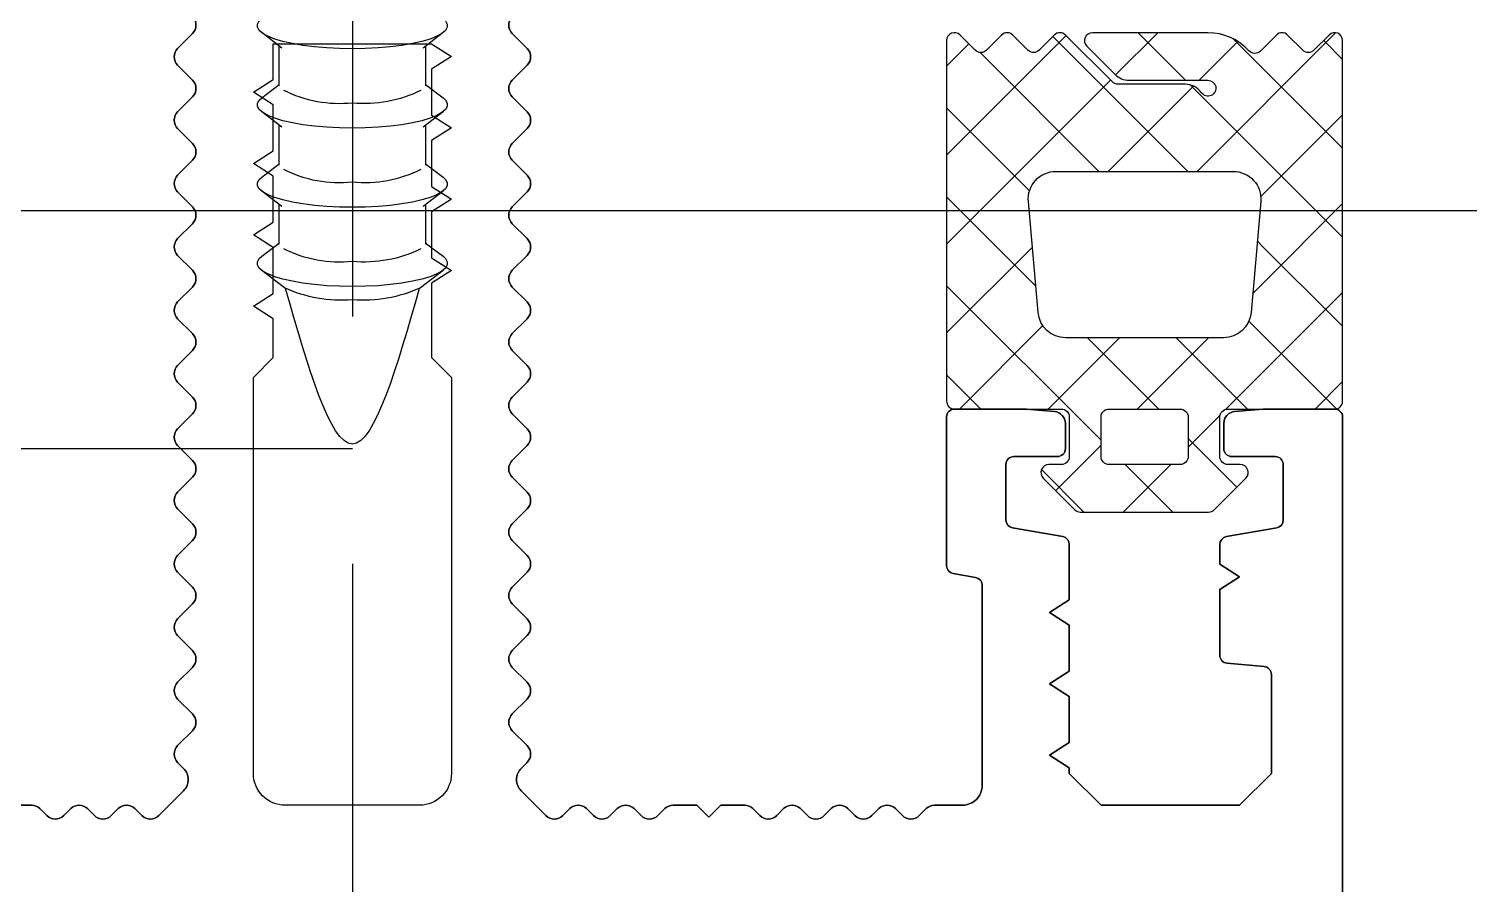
# Model space of a CAD drawing. Header units: inches. Extents: x 21 to 32698, y 13 to 3712.
# Drawn here: x 5280.321 to 5283.957, y 2595.884 to 2598.043 of the extents above; entities that cross this region are included whole.
import ezdxf

# ---------------------------------------------------------------- set-up
doc = ezdxf.new("R2010")
doc.units = ezdxf.units.IN
doc.header["$MEASUREMENT"] = 0
doc.set_wipeout_variables(frame=1)
doc.linetypes.add('1+1 dbx a2$0$374_BLD_A1_BLOK_2$0$HIDDEN', pattern=[0.375, 0.25, -0.125])
for name, color, linetype, lineweight in [('Z_MİM_-KM-GLAZ-1', 8, 'Continuous', 25), ('Z_MİM_-KM-PAINT', 8, 'Continuous', 25), ('Z_MİM_-KM-PATTERN-00', 8, 'Continuous', 25), ('Z_MİM_-KM-PAVEMENT', 8, 'Continuous', 25), ('Z_MİM_-KM-STRS', 8, 'Continuous', 25), ('Z_MİM_-KM-WALL-PLASTER', 8, 'Continuous', 25), ('Z_MİM_00', 8, 'Continuous', 25), ('Z_MİM_ALUMINIUM', 8, 'Continuous', 25), ('Z_MİM_fitiller_k', 8, 'Continuous', 25)]:
    doc.layers.add(name, color=color, linetype=linetype, lineweight=lineweight)

# ---------------------------------------------------------------- blocks, each defined once
blk = doc.blocks.new('TRETUVAR')
at = {"layer": 'Z_MİM_-KM-PATTERN-00'}
h = blk.add_hatch(dxfattribs=at)
h.set_pattern_fill('AR-B816', color=256, scale=0.3, angle=90)
h.set_pattern_definition([(90, (21322.77, 490.03), (-60.96, 4e-15), []), (180, (21322.77, 490.03), (-60.96, -60.96), [60.96, -60.96])])
h.paths.add_polyline_path([(22632.7717, 2700.0323), (19252.7715, 2700.0323), (19252.7715, 2750.0322), (19097.7717, 2750.0323), (19097.7717, 2610.0323), (22542.7717, 2610.0323), (22542.7717, 2080.1297), (22697.7717, 2080.1297), (22697.7717, 1460.1297), (22542.7717, 1460.1297), (22542.7717, 980.0317), (21222.7713, 980.0317), (21222.7713, 590.0317), (20152.7722, 590.0317), (20152.7722, 980.0317), (19012.7715, 980.0317), (19012.7747, 1635.0312), (18722.7715, 1635.0312), (18722.7718, 2610.0323), (18807.7717, 2610.0323), (18807.7717, 2750.0323), (18632.7718, 2750.0323), (18632.7715, 1545.0312), (18922.7743, 1545.0312), (18922.7711, 890.0317), (19882.7722, 890.0317), (19882.7722, 665.0172), (20022.7506, 665.0334), (20022.7705, 490.0317), (21322.7713, 490.0317), (21322.7713, 890.0317), (22632.7717, 890.0317), (22632.7717, 1220.1297), (22797.7717, 1220.1297), (22797.7717, 2180.1297), (22632.7717, 2180.1297)])
h.paths.add_polyline_path([(19082.7717, 2750.0323), (18822.7717, 2750.0323), (18822.7717, 2610.0323), (19082.7717, 2610.0323)], flags=16)
at = {"layer": 'Z_MİM_-KM-PAVEMENT'}
blk.add_lwpolyline([(22542.7717, 1460.1297), (22542.7717, 980.0317), (21222.7713, 980.0317), (21222.7713, 590.0317), (20152.7722, 590.0317), (20152.7722, 980.0317), (19012.7715, 980.0317), (19012.7747, 1635.0312), (18722.7715, 1635.0312), (18722.7718, 2610.0323), (22542.7717, 2610.0323), (22542.7717, 2080.1297), (22697.7717, 2080.1297), (22697.7717, 1460.1297)], close=True, dxfattribs=at)
blk = doc.blocks.new('32323')
at = {"linetype": 'Continuous'}
for p, q in [((-1.384, -3.731), (-1.956, -4.172)), ((2.62, -4.172), (2.048, -3.731)), ((-1.956, -4.526), (-1.518, -4.863)), ((2.182, -4.863), (2.62, -4.526)), ((-1.518, -4.829), (-1.518, -5.835)), ((2.182, -5.835), (2.182, -4.829)), ((-1.451, -5.783), (-1.956, -6.172)), ((2.62, -6.172), (2.115, -5.783)), ((-1.956, -6.526), (-1.518, -6.863)), ((2.182, -6.863), (2.62, -6.526)), ((-1.518, -6.829), (-1.518, -7.835)), ((2.182, -7.835), (2.182, -6.829)), ((-1.451, -7.783), (-1.956, -8.172)), ((2.62, -8.172), (2.115, -7.783)), ((-1.956, -8.526), (-1.518, -8.863)), ((2.182, -8.863), (2.62, -8.526)), ((-1.518, -8.829), (-1.518, -9.835)), ((2.182, -9.835), (2.182, -8.829)), ((-1.451, -9.783), (-1.956, -10.172)), ((2.62, -10.172), (2.115, -9.783))]:
    blk.add_line(p, q, dxfattribs=at)
at = {"linetype": 'Continuous', "flags": 128}
for points in [[(0.332, -3.763), (0.005, -3.769), (-0.315, -3.785), (-0.624, -3.812), (-0.915, -3.849), (-1.182, -3.895), (-1.422, -3.949), (-1.629, -4.011), (-1.799, -4.08), (-1.929, -4.153), (-2.018, -4.23), (-2.062, -4.309), (-2.062, -4.389), (-2.018, -4.468), (-1.956, -4.526)], [(2.62, -4.526), (2.682, -4.468), (2.727, -4.389), (2.727, -4.309), (2.682, -4.23), (2.594, -4.153), (2.463, -4.08), (2.293, -4.011), (2.086, -3.949), (1.847, -3.895), (1.579, -3.849), (1.288, -3.812), (0.98, -3.785), (0.659, -3.769), (0.332, -3.763)], [(0.332, -5.763), (0.005, -5.769), (-0.315, -5.785), (-0.624, -5.812), (-0.915, -5.849), (-1.182, -5.895), (-1.422, -5.949), (-1.629, -6.011), (-1.799, -6.08), (-1.929, -6.153), (-2.018, -6.23), (-2.062, -6.309), (-2.062, -6.389), (-2.018, -6.468), (-1.956, -6.526)], [(2.62, -6.526), (2.682, -6.468), (2.727, -6.389), (2.727, -6.309), (2.682, -6.23), (2.594, -6.153), (2.463, -6.08), (2.293, -6.011), (2.086, -5.949), (1.847, -5.895), (1.579, -5.849), (1.288, -5.812), (0.98, -5.785), (0.659, -5.769), (0.332, -5.763)], [(0.332, -7.763), (0.005, -7.769), (-0.315, -7.785), (-0.624, -7.812), (-0.915, -7.849), (-1.182, -7.895), (-1.422, -7.949), (-1.629, -8.011), (-1.799, -8.08), (-1.929, -8.153), (-2.018, -8.23), (-2.062, -8.309), (-2.062, -8.389), (-2.018, -8.468), (-1.956, -8.526)], [(2.62, -8.526), (2.682, -8.468), (2.727, -8.389), (2.727, -8.309), (2.682, -8.23), (2.594, -8.153), (2.463, -8.08), (2.293, -8.011), (2.086, -7.949), (1.847, -7.895), (1.579, -7.849), (1.288, -7.812), (0.98, -7.785), (0.659, -7.769), (0.332, -7.763)], [(0.332, -9.763), (0.005, -9.769), (-0.315, -9.785), (-0.624, -9.812), (-0.915, -9.849), (-1.182, -9.895), (-1.422, -9.949), (-1.629, -10.011), (-1.799, -10.08), (-1.929, -10.153), (-2.018, -10.23), (-2.062, -10.309), (-2.062, -10.389), (-2.018, -10.468), (-1.956, -10.526)], [(2.62, -10.526), (2.682, -10.468), (2.727, -10.389), (2.727, -10.309), (2.682, -10.23), (2.594, -10.153), (2.463, -10.08), (2.293, -10.011), (2.086, -9.949), (1.847, -9.895), (1.579, -9.849), (1.288, -9.812), (0.98, -9.785), (0.659, -9.769), (0.332, -9.763)]]:
    blk.add_lwpolyline(points, dxfattribs=at)
at = {"linetype": 'Continuous'}
for centre, radius, start, end in [((0.069, -6.906), 3.491, 85.6736, 114.5911), ((0.596, -6.906), 3.491, 65.4089, 94.3264), ((0.006, -7.478), 3.1, 83.9654, 116.9829), ((0.631, -7.623), 3.242, 63.7595, 95.2922), ((0.006, -9.478), 3.1, 83.9654, 116.9829), ((0.631, -9.623), 3.242, 63.7595, 95.2922), ((0.006, -11.478), 3.1, 83.9654, 116.9829), ((0.631, -11.623), 3.242, 63.7595, 95.2922)]:
    blk.add_arc(centre, radius, start, end, dxfattribs=at)
blk.add_open_spline([(2.021, -3.712), (1.458, -1.75), (0.332, 2.175), (-0.794, -1.75), (-1.356, -3.712)], degree=3, dxfattribs=at)
blk = doc.blocks.new('-KM-AL3 420_900')
blk.add_wipeout([(3094.3862, 2310.1483), (3094.3862, 2269.7308), (3684.3862, 2269.7308), (3684.3862, 2310.1483)]).dxf.layer = 'Z_MİM_-KM-GLAZ-1'
at = {"layer": 'Z_MİM_fitiller_k'}
h = blk.add_hatch(dxfattribs=at)
h.set_pattern_fill('ANSI37', color=256, scale=0.05, angle=180)
h.set_pattern_definition([(225, (3369.56586, 2297.73077), (0.1122532, -0.1122532), []), (315, (3369.56586, 2297.73077), (0.1122532, 0.1122532), [])])
h.paths.add_polyline_path([(3681.2466, 2309.7308, 0.414214), (3681.2666, 2309.7508), (3681.2666, 2310.6608, 0.668179), (3681.2325, 2310.6749), (3681.1942, 2310.6366, -0.414214), (3681.1659, 2310.6366), (3681.1276, 2310.6749, 0.414214), (3681.0993, 2310.6749), (3681.0589, 2310.6345, -0.427607), (3681.03, 2310.6352, 0.210768), (3680.9266, 2310.6808), (3680.6349, 2310.6808, 0.668179), (3680.6207, 2310.6466), (3680.692, 2310.5754, 0.198912), (3680.7273, 2310.5608), (3680.9266, 2310.5608, -1.650385), (3680.9102, 2310.5293, 0.245393), (3680.8691, 2310.5508), (3680.6994, 2310.5508, -0.198912), (3680.6853, 2310.5566), (3680.567, 2310.6749, 0.414214), (3680.5387, 2310.6749), (3680.5004, 2310.6366, -0.414214), (3680.4722, 2310.6366), (3680.4339, 2310.6749, 0.414214), (3680.4056, 2310.6749), (3680.3673, 2310.6366, -0.414214), (3680.339, 2310.6366), (3680.3007, 2310.6749, 0.668179), (3680.2666, 2310.6608), (3680.2666, 2309.7508, 0.414214), (3680.2866, 2309.7308), (3680.5566, 2309.7308, -0.414214), (3680.5766, 2309.7108), (3680.5766, 2309.6108, -0.414214), (3680.5566, 2309.5908), (3680.5249, 2309.5908, 0.668179), (3680.5107, 2309.5566), (3680.5907, 2309.4766, 0.198912), (3680.6049, 2309.4708), (3680.9283, 2309.4708, 0.198912), (3680.9425, 2309.4766), (3681.0225, 2309.5566, 0.668179), (3681.0083, 2309.5908), (3680.9766, 2309.5908, -0.414214), (3680.9566, 2309.6108), (3680.9566, 2309.7108, -0.414214), (3680.9766, 2309.7308)])
h.paths.add_polyline_path([(3680.9657, 2309.9108), (3680.5675, 2309.9108, -0.388879), (3680.4978, 2309.9747), (3680.4733, 2310.2547, -0.440011), (3680.543, 2310.3308), (3680.9902, 2310.3308, -0.440011), (3681.0599, 2310.2547), (3681.0354, 2309.9747, -0.388879)], flags=16)
h.paths.add_polyline_path([(3680.8766, 2309.7108, 0.414214), (3680.8566, 2309.7308), (3680.6766, 2309.7308, 0.414214), (3680.6566, 2309.7108), (3680.6566, 2309.6108, 0.414214), (3680.6766, 2309.5908), (3680.8566, 2309.5908, 0.414214), (3680.8766, 2309.6108)], flags=16)
h.paths.add_polyline_path([(3680.921, 2313.4249), (3680.9593, 2313.3866, 0.414214), (3680.9876, 2313.3866), (3681.0259, 2313.4249, -0.414214), (3681.0542, 2313.4249), (3681.0925, 2313.3866, 0.57735), (3681.1259, 2313.3956), (3681.1438, 2313.4623, -0.493145), (3681.2904, 2313.523), (3681.5321, 2313.3834, 0.131652), (3681.5421, 2313.3808), (3681.6359, 2313.3808, 0.700208), (3681.6488, 2313.4161), (3681.2793, 2313.7261, 0.176327), (3681.2665, 2313.7308), (3680.8366, 2313.7308, -0.414214), (3680.8166, 2313.7508), (3680.8166, 2313.8508, -0.414214), (3680.8366, 2313.8708), (3680.8683, 2313.8708, 0.668179), (3680.8825, 2313.9049), (3680.8025, 2313.9849, 0.198912), (3680.7883, 2313.9908), (3680.4649, 2313.9908, 0.198912), (3680.4507, 2313.9849), (3680.3707, 2313.9049, 0.668179), (3680.3849, 2313.8708), (3680.4166, 2313.8708, -0.414214), (3680.4366, 2313.8508), (3680.4366, 2313.7508, -0.414214), (3680.4166, 2313.7308), (3680.1466, 2313.7308, 0.414214), (3680.1266, 2313.7108), (3680.1266, 2313.4008, 0.668179), (3680.1607, 2313.3866), (3680.199, 2313.4249, -0.414214), (3680.2273, 2313.4249), (3680.2656, 2313.3866, 0.414214), (3680.2939, 2313.3866), (3680.3343, 2313.427, -0.427607), (3680.3632, 2313.4264, 0.210768), (3680.4666, 2313.3808), (3680.7583, 2313.3808, 0.668179), (3680.7725, 2313.4149), (3680.7012, 2313.4861, 0.198912), (3680.6659, 2313.5008), (3680.4666, 2313.5008, -1.650385), (3680.483, 2313.5322, 0.245393), (3680.524, 2313.5108), (3680.6938, 2313.5108, -0.198912), (3680.7079, 2313.5049), (3680.8262, 2313.3866, 0.414214), (3680.8545, 2313.3866), (3680.8927, 2313.4249, -0.414214)])
h.paths.add_polyline_path([(3680.7166, 2313.7308), (3680.5366, 2313.7308, -0.414214), (3680.5166, 2313.7508), (3680.5166, 2313.8508, -0.414214), (3680.5366, 2313.8708), (3680.7166, 2313.8708, -0.414214), (3680.7366, 2313.8508), (3680.7366, 2313.7508, -0.414214)], flags=16)
at = {"linetype": '1+1 dbx a2$0$374_BLD_A1_BLOK_2$0$HIDDEN', "ltscale": 5}
blk.add_lwpolyline([(3678.7666, 2320.5897), (3678.7666, 2291.5773)], dxfattribs=at)
at = {"layer": 'Z_MİM_ALUMINIUM'}
blk.add_line((3100.0058, 2309.6308), (3678.7666, 2309.6308), dxfattribs=at)
at = {"layer": 'Z_MİM_ALUMINIUM', "linetype": 'ByBlock'}
for points in [[(3677.8966, 2308.7308), (3677.9566, 2308.7308, -0.198912), (3677.9778, 2308.722), (3677.9954, 2308.7044, 0.414214), (3678.0378, 2308.7044), (3678.0554, 2308.722, -0.414214), (3678.0978, 2308.722), (3678.1154, 2308.7044, 0.414214), (3678.1578, 2308.7044), (3678.1754, 2308.722, -0.414214), (3678.2178, 2308.722), (3678.2354, 2308.7044, 0.414214), (3678.2778, 2308.7044), (3678.3405, 2308.7671, 0.414214), (3678.3405, 2308.8236), (3678.3254, 2308.8387, -0.414214), (3678.3254, 2308.8811), (3678.363, 2308.9187, 0.414214), (3678.363, 2308.9611), (3678.3254, 2308.9987, -0.414214), (3678.3254, 2309.0411), (3678.363, 2309.0787, 0.414214), (3678.363, 2309.1211), (3678.3254, 2309.1587, -0.414214), (3678.3254, 2309.2011), (3678.363, 2309.2387, 0.414214), (3678.363, 2309.2811), (3678.3254, 2309.3187, -0.414214), (3678.3254, 2309.3611), (3678.363, 2309.3987, 0.414214), (3678.363, 2309.4411), (3678.3254, 2309.4787, -0.414214), (3678.3254, 2309.5211), (3678.363, 2309.5587, 0.414214), (3678.363, 2309.6011), (3678.3254, 2309.6387, -0.414214), (3678.3254, 2309.6811), (3678.363, 2309.7187, 0.414214), (3678.363, 2309.7611), (3678.3254, 2309.7987, -0.414214), (3678.3254, 2309.8411), (3678.363, 2309.8787, 0.414214), (3678.363, 2309.9211), (3678.3254, 2309.9587, -0.414214), (3678.3254, 2310.0011), (3678.363, 2310.0387, 0.414214), (3678.363, 2310.0811), (3678.3254, 2310.1187, -0.414214), (3678.3254, 2310.1611), (3678.363, 2310.1987, 0.414214), (3678.363, 2310.2411), (3678.3254, 2310.2787, -0.414214), (3678.3254, 2310.3211), (3678.363, 2310.3587, 0.414214), (3678.363, 2310.4011), (3678.3254, 2310.4387, -0.414214), (3678.3254, 2310.4811), (3678.363, 2310.5187, 0.414214), (3678.363, 2310.5611), (3678.3254, 2310.5987, -0.414214), (3678.3254, 2310.6411), (3678.363, 2310.6787, 0.414214), (3678.363, 2310.7211)], [(3679.1702, 2310.7211, 0.414214), (3679.1702, 2310.6787), (3679.2078, 2310.6411, -0.414214), (3679.2078, 2310.5987), (3679.1702, 2310.5611, 0.414214), (3679.1702, 2310.5187), (3679.2078, 2310.4811, -0.414214), (3679.2078, 2310.4387), (3679.1702, 2310.4011, 0.414214), (3679.1702, 2310.3587), (3679.2078, 2310.3211, -0.414214), (3679.2078, 2310.2787), (3679.1702, 2310.2411, 0.414214), (3679.1702, 2310.1987), (3679.2078, 2310.1611, -0.414214), (3679.2078, 2310.1187), (3679.1702, 2310.0811, 0.414214), (3679.1702, 2310.0387), (3679.2078, 2310.0011, -0.414214), (3679.2078, 2309.9587), (3679.1702, 2309.9211, 0.414214), (3679.1702, 2309.8787), (3679.2078, 2309.8411, -0.414214), (3679.2078, 2309.7987), (3679.1702, 2309.7611, 0.414214), (3679.1702, 2309.7187), (3679.2078, 2309.6811, -0.414214), (3679.2078, 2309.6387), (3679.1702, 2309.6011, 0.414214), (3679.1702, 2309.5587), (3679.2078, 2309.5211, -0.414214), (3679.2078, 2309.4787), (3679.1702, 2309.4411, 0.414214), (3679.1702, 2309.3987), (3679.2078, 2309.3611, -0.414214), (3679.2078, 2309.3187), (3679.1702, 2309.2811, 0.414214), (3679.1702, 2309.2387), (3679.2078, 2309.2011, -0.414214), (3679.2078, 2309.1587), (3679.1702, 2309.1211, 0.414214), (3679.1702, 2309.0787), (3679.2078, 2309.0411, -0.414214), (3679.2078, 2308.9987), (3679.1702, 2308.9611, 0.414214), (3679.1702, 2308.9187), (3679.2078, 2308.8811, -0.414214), (3679.2078, 2308.8387), (3679.1927, 2308.8236, 0.414214), (3679.1927, 2308.7671), (3679.2554, 2308.7044, 0.414214), (3679.2978, 2308.7044), (3679.3154, 2308.722, -0.414214), (3679.3578, 2308.722), (3679.3754, 2308.7044, 0.414214), (3679.4178, 2308.7044), (3679.4354, 2308.722, -0.414214), (3679.4778, 2308.722), (3679.4954, 2308.7044, 0.414214), (3679.5378, 2308.7044), (3679.5554, 2308.722, -0.198912), (3679.5766, 2308.7308), (3679.6366, 2308.7308), (3679.6666, 2308.7008), (3679.6966, 2308.7308), (3679.7566, 2308.7308, -0.198912), (3679.7778, 2308.722), (3679.7954, 2308.7044, 0.414214), (3679.8378, 2308.7044), (3679.8554, 2308.722, -0.414214), (3679.8978, 2308.722), (3679.9154, 2308.7044, 0.414214), (3679.9578, 2308.7044), (3679.9754, 2308.722, -0.414214), (3680.0178, 2308.722), (3680.0354, 2308.7044, 0.414214), (3680.0778, 2308.7044), (3680.0954, 2308.722, -0.414214), (3680.1378, 2308.722), (3680.1554, 2308.7044, 0.414214), (3680.1978, 2308.7044), (3680.2154, 2308.722, -0.198912), (3680.2366, 2308.7308), (3680.3066, 2308.7308, 0.414214), (3680.3566, 2308.7808), (3680.3566, 2309.2856, 0.36397), (3680.3401, 2309.3053), (3680.2831, 2309.3154, -0.36397), (3680.2666, 2309.3351), (3680.2666, 2309.7108, -0.414214), (3680.2866, 2309.7308), (3680.4666, 2309.7308, -0.02182), (3680.4683, 2309.7307), (3680.5392, 2309.7245, -0.388879), (3680.5666, 2309.6946), (3680.5666, 2309.6308, -0.414214), (3680.5466, 2309.6108), (3680.4366, 2309.6108, 0.414214), (3680.4166, 2309.5908), (3680.4166, 2309.4508, 0.36397), (3680.4331, 2309.4311), (3680.5601, 2309.4087, -0.36397), (3680.5766, 2309.389), (3680.5766, 2309.249), (3680.5266, 2309.2171), (3680.5766, 2309.1853), (3680.5766, 2309.069), (3680.5266, 2309.0371), (3680.5766, 2309.0053), (3680.5766, 2308.889), (3680.5266, 2308.8571), (3680.5766, 2308.8253), (3680.5766, 2308.8108), (3680.6566, 2308.7308), (3681.0066, 2308.7308), (3681.0866, 2308.8108), (3681.0866, 2309.061, 0.388879), (3681.0683, 2309.0809), (3680.9749, 2309.0891, -0.388879), (3680.9566, 2309.109), (3680.9566, 2309.2753), (3681.0066, 2309.3071), (3680.9566, 2309.339), (3680.9566, 2309.389, -0.36397), (3680.9731, 2309.4087), (3681.1001, 2309.4311, 0.36397), (3681.1166, 2309.4508), (3681.1166, 2309.5908, 0.414214), (3681.0966, 2309.6108), (3680.9866, 2309.6108, -0.414214), (3680.9666, 2309.6308), (3680.9666, 2309.6946, -0.388879), (3680.994, 2309.7245), (3681.0649, 2309.7307, -0.02182), (3681.0666, 2309.7308), (3681.2466, 2309.7308, -0.414214), (3681.2666, 2309.7108), (3681.2666, 2297.8508, -0.414214)], [(3681.2666, 2297.8508), (3681.2666, 2309.7108, 0.414214), (3681.2466, 2309.7308), (3681.0666, 2309.7308, 0.02182), (3681.0649, 2309.7307), (3680.994, 2309.7245, 0.388879), (3680.9666, 2309.6946), (3680.9666, 2309.6308, 0.414214), (3680.9866, 2309.6108), (3681.0966, 2309.6108, -0.414214), (3681.1166, 2309.5908), (3681.1166, 2309.4508, -0.36397), (3681.1001, 2309.4311), (3680.9731, 2309.4087, 0.36397), (3680.9566, 2309.389), (3680.9566, 2309.339), (3681.0066, 2309.3071), (3680.9566, 2309.2753), (3680.9566, 2309.109, 0.388879), (3680.9749, 2309.0891), (3681.0683, 2309.0809, -0.388879), (3681.0866, 2309.061), (3681.0866, 2308.8108), (3681.0066, 2308.7308), (3680.6566, 2308.7308), (3680.5766, 2308.8108), (3680.5766, 2308.8253), (3680.5266, 2308.8571), (3680.5766, 2308.889), (3680.5766, 2309.0053), (3680.5266, 2309.0371), (3680.5766, 2309.069), (3680.5766, 2309.1853), (3680.5266, 2309.2171), (3680.5766, 2309.249), (3680.5766, 2309.389, 0.36397), (3680.5601, 2309.4087), (3680.4331, 2309.4311, -0.36397), (3680.4166, 2309.4508), (3680.4166, 2309.5908, -0.414214), (3680.4366, 2309.6108), (3680.5466, 2309.6108, 0.414214), (3680.5666, 2309.6308), (3680.5666, 2309.6946, 0.388879), (3680.5392, 2309.7245), (3680.4683, 2309.7307, 0.02182), (3680.4666, 2309.7308), (3680.2866, 2309.7308, 0.414214), (3680.2666, 2309.7108), (3680.2666, 2309.3351, 0.36397), (3680.2831, 2309.3154), (3680.3401, 2309.3053, -0.36397), (3680.3566, 2309.2856), (3680.3566, 2308.7808, -0.414214), (3680.3066, 2308.7308), (3680.2366, 2308.7308, 0.198912), (3680.2154, 2308.722), (3680.1978, 2308.7044, -0.414214), (3680.1554, 2308.7044), (3680.1378, 2308.722, 0.414214), (3680.0954, 2308.722), (3680.0778, 2308.7044, -0.414214), (3680.0354, 2308.7044), (3680.0178, 2308.722, 0.414214), (3679.9754, 2308.722), (3679.9578, 2308.7044, -0.414214), (3679.9154, 2308.7044), (3679.8978, 2308.722, 0.414214), (3679.8554, 2308.722), (3679.8378, 2308.7044, -0.414214), (3679.7954, 2308.7044), (3679.7778, 2308.722, 0.198912), (3679.7566, 2308.7308), (3679.6966, 2308.7308), (3679.6666, 2308.7008), (3679.6366, 2308.7308), (3679.5766, 2308.7308, 0.198912), (3679.5554, 2308.722), (3679.5378, 2308.7044, -0.414214), (3679.4954, 2308.7044), (3679.4778, 2308.722, 0.414214), (3679.4354, 2308.722), (3679.4178, 2308.7044, -0.414214), (3679.3754, 2308.7044), (3679.3578, 2308.722, 0.414214), (3679.3154, 2308.722), (3679.2978, 2308.7044, -0.414214), (3679.2554, 2308.7044), (3679.1927, 2308.7671, -0.414214), (3679.1927, 2308.8236), (3679.2078, 2308.8387, 0.414214), (3679.2078, 2308.8811), (3679.1702, 2308.9187, -0.414214), (3679.1702, 2308.9611), (3679.2078, 2308.9987, 0.414214), (3679.2078, 2309.0411), (3679.1702, 2309.0787, -0.414214), (3679.1702, 2309.1211), (3679.2078, 2309.1587, 0.414214), (3679.2078, 2309.2011), (3679.1702, 2309.2387, -0.414214), (3679.1702, 2309.2811), (3679.2078, 2309.3187, 0.414214), (3679.2078, 2309.3611), (3679.1702, 2309.3987, -0.414214), (3679.1702, 2309.4411), (3679.2078, 2309.4787, 0.414214), (3679.2078, 2309.5211), (3679.1702, 2309.5587, -0.414214), (3679.1702, 2309.6011), (3679.2078, 2309.6387, 0.414214), (3679.2078, 2309.6811), (3679.1702, 2309.7187, -0.414214), (3679.1702, 2309.7611), (3679.2078, 2309.7987, 0.414214), (3679.2078, 2309.8411), (3679.1702, 2309.8787, -0.414214), (3679.1702, 2309.9211), (3679.2078, 2309.9587, 0.414214), (3679.2078, 2310.0011), (3679.1702, 2310.0387, -0.414214), (3679.1702, 2310.0811), (3679.2078, 2310.1187, 0.414214), (3679.2078, 2310.1611), (3679.1702, 2310.1987, -0.414214), (3679.1702, 2310.2411), (3679.2078, 2310.2787, 0.414214), (3679.2078, 2310.3211), (3679.1702, 2310.3587, -0.414214), (3679.1702, 2310.4011), (3679.2078, 2310.4387, 0.414214), (3679.2078, 2310.4811), (3679.1702, 2310.5187, -0.414214), (3679.1702, 2310.5611), (3679.2078, 2310.5987, 0.414214), (3679.2078, 2310.6411), (3679.1702, 2310.6787, -0.414214), (3679.1702, 2310.7211)], [(3678.363, 2310.7211, -0.414214), (3678.363, 2310.6787), (3678.3254, 2310.6411, 0.414214), (3678.3254, 2310.5987), (3678.363, 2310.5611, -0.414214), (3678.363, 2310.5187), (3678.3254, 2310.4811, 0.414214), (3678.3254, 2310.4387), (3678.363, 2310.4011, -0.414214), (3678.363, 2310.3587), (3678.3254, 2310.3211, 0.414214), (3678.3254, 2310.2787), (3678.363, 2310.2411, -0.414214), (3678.363, 2310.1987), (3678.3254, 2310.1611, 0.414214), (3678.3254, 2310.1187), (3678.363, 2310.0811, -0.414214), (3678.363, 2310.0387), (3678.3254, 2310.0011, 0.414214), (3678.3254, 2309.9587), (3678.363, 2309.9211, -0.414214), (3678.363, 2309.8787), (3678.3254, 2309.8411, 0.414214), (3678.3254, 2309.7987), (3678.363, 2309.7611, -0.414214), (3678.363, 2309.7187), (3678.3254, 2309.6811, 0.414214), (3678.3254, 2309.6387), (3678.363, 2309.6011, -0.414214), (3678.363, 2309.5587), (3678.3254, 2309.5211, 0.414214), (3678.3254, 2309.4787), (3678.363, 2309.4411, -0.414214), (3678.363, 2309.3987), (3678.3254, 2309.3611, 0.414214), (3678.3254, 2309.3187), (3678.363, 2309.2811, -0.414214), (3678.363, 2309.2387), (3678.3254, 2309.2011, 0.414214), (3678.3254, 2309.1587), (3678.363, 2309.1211, -0.414214), (3678.363, 2309.0787), (3678.3254, 2309.0411, 0.414214), (3678.3254, 2308.9987), (3678.363, 2308.9611, -0.414214), (3678.363, 2308.9187), (3678.3254, 2308.8811, 0.414214), (3678.3254, 2308.8387), (3678.3405, 2308.8236, -0.414214), (3678.3405, 2308.7671), (3678.2778, 2308.7044, -0.414214), (3678.2354, 2308.7044), (3678.2178, 2308.722, 0.414214), (3678.1754, 2308.722), (3678.1578, 2308.7044, -0.414214), (3678.1154, 2308.7044), (3678.0978, 2308.722, 0.414214), (3678.0554, 2308.722), (3678.0378, 2308.7044, -0.414214), (3677.9954, 2308.7044), (3677.9778, 2308.722, 0.198912), (3677.9566, 2308.7308), (3677.8966, 2308.7308)]]:
    blk.add_lwpolyline(points, format="xyb", dxfattribs=at)
blk.add_lwpolyline([(3679.0166, 2308.8108, -0.414214), (3678.9366, 2308.7308), (3678.5966, 2308.7308, -0.414214), (3678.5166, 2308.8108), (3678.5166, 2309.8108), (3678.5666, 2309.8608), (3678.5666, 2309.9589), (3678.5166, 2309.9908), (3678.5666, 2310.0226), (3678.5666, 2310.1389), (3678.5166, 2310.1708), (3678.5666, 2310.2026), (3678.5666, 2310.3189), (3678.5166, 2310.3508), (3678.5666, 2310.3826), (3678.5666, 2310.4989), (3678.5166, 2310.5308), (3678.5666, 2310.5626), (3678.5666, 2310.6526), (3678.9666, 2310.6526), (3679.0166, 2310.6208), (3678.9666, 2310.5889), (3678.9666, 2310.4726), (3679.0166, 2310.4408), (3678.9666, 2310.4089), (3678.9666, 2310.2926), (3679.0166, 2310.2608), (3678.9666, 2310.2289), (3678.9666, 2310.1126), (3679.0166, 2310.0808), (3678.9666, 2310.0489), (3678.9666, 2309.8608), (3679.0166, 2309.8108)], format="xyb", close=True, dxfattribs=at)
at = {"layer": 'Z_MİM_fitiller_k', "linetype": 'Continuous', "flags": 128}
for points in [[(3680.2666, 2310.6608), (3680.2666, 2309.7508, 0.414214), (3680.2866, 2309.7308), (3680.5566, 2309.7308, -0.414214), (3680.5766, 2309.7108), (3680.5766, 2309.6108, -0.414214), (3680.5566, 2309.5908), (3680.5249, 2309.5908, 0.668179), (3680.5107, 2309.5566), (3680.5907, 2309.4766, 0.198912), (3680.6049, 2309.4708), (3680.9283, 2309.4708, 0.198912), (3680.9425, 2309.4766), (3681.0225, 2309.5566, 0.668179), (3681.0083, 2309.5908), (3680.9766, 2309.5908, -0.414214), (3680.9566, 2309.6108), (3680.9566, 2309.7108, -0.414214), (3680.9766, 2309.7308), (3681.2466, 2309.7308, 0.414214), (3681.2666, 2309.7508), (3681.2666, 2310.6608, 0.668179), (3681.2325, 2310.6749), (3681.1942, 2310.6366, -0.414214), (3681.1659, 2310.6366), (3681.1276, 2310.6749, 0.414214), (3681.0993, 2310.6749), (3681.0589, 2310.6345, -0.427607), (3681.03, 2310.6352, 0.210768), (3680.9266, 2310.6808), (3680.6349, 2310.6808, 0.668179), (3680.6207, 2310.6466), (3680.692, 2310.5754, 0.198912), (3680.7273, 2310.5608), (3680.9266, 2310.5608, -1.650385), (3680.9102, 2310.5293, 0.245393), (3680.8691, 2310.5508), (3680.6994, 2310.5508, -0.198912), (3680.6853, 2310.5566), (3680.567, 2310.6749, 0.414214), (3680.5387, 2310.6749), (3680.5004, 2310.6366, -0.414214), (3680.4722, 2310.6366), (3680.4339, 2310.6749, 0.414214), (3680.4056, 2310.6749), (3680.3673, 2310.6366, -0.414214), (3680.339, 2310.6366), (3680.3007, 2310.6749, 0.668179)], [(3681.0599, 2310.2547), (3681.0354, 2309.9747, -0.388879), (3680.9657, 2309.9108), (3680.5675, 2309.9108, -0.388879), (3680.4978, 2309.9747), (3680.4733, 2310.2547, -0.440011), (3680.543, 2310.3308), (3680.9902, 2310.3308, -0.440011)], [(3680.8766, 2309.6108, -0.414214), (3680.8566, 2309.5908), (3680.6766, 2309.5908, -0.414214), (3680.6566, 2309.6108), (3680.6566, 2309.7108, -0.414214), (3680.6766, 2309.7308), (3680.8566, 2309.7308, -0.414214), (3680.8766, 2309.7108)]]:
    blk.add_lwpolyline(points, format="xyb", close=True, dxfattribs=at)
at = {"xscale": -0.1, "yscale": 0.1, "zscale": 0.1, "rotation": 180}
blk.add_blockref('32323', (3678.7334, 2309.6637), dxfattribs=at)

msp = doc.modelspace()

# ---------------------------------------------------------------- linework, layer by layer
at = {"layer": 'Z_MİM_-KM-PAINT'}
msp.add_lwpolyline([(4657.2571, 1293.0577), (4657.2571, 966.5831), (3316.2576, 966.5831), (3316.2576, 1621.5832), (3026.2581, 1621.5834), (3026.2581, 2597.5843), (6847.2581, 2597.5843), (6847.2581, 966.5831), (5326.257, 966.5831), (5326.257, 1293.0577)], dxfattribs=at)
at = {"layer": 'Z_MİM_-KM-WALL-PLASTER'}
msp.add_lwpolyline([(4656.7571, 1293.0577), (4656.7571, 967.0831), (3316.7576, 967.0831), (3316.7576, 1622.0832), (3026.7581, 1622.0834), (3026.7581, 2597.0843), (6846.7581, 2597.0843), (6846.7581, 967.0831), (5326.757, 967.0831), (5326.757, 1293.0577)], dxfattribs=at)

# ---------------------------------------------------------------- block references
at = {"layer": 'Z_MİM_-KM-STRS'}
msp.add_blockref('TRETUVAR', (-15696.014, -12.9486), dxfattribs=at)

# ---------------------------------------------------------------- next in the draw order: block references
at = {"layer": 'Z_MİM_00'}
msp.add_blockref('-KM-AL3 420_900', (1602.3711, 287.3523), dxfattribs=at)

doc.saveas('drawing.dxf')
